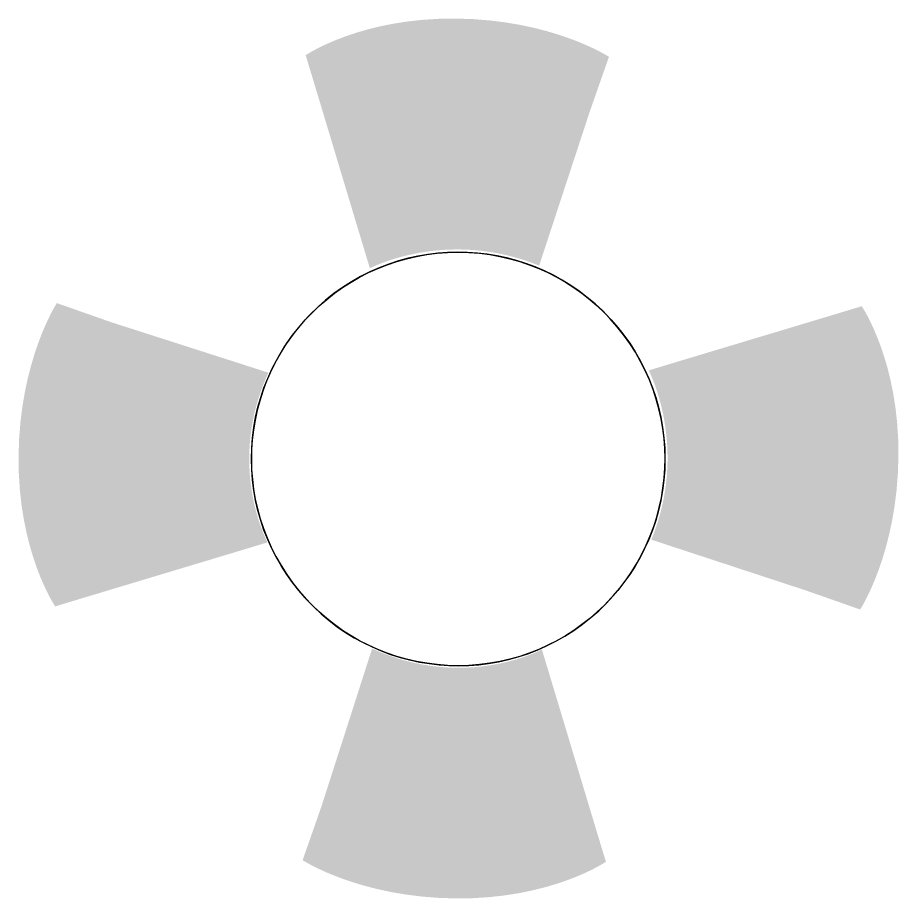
# Model space of a CAD drawing. Extents: x 0 to 160, y 0 to 268.
# Drawn here: x -0.2 to 159.6, y -0.2 to 159.6 of the extents above; entities that cross this region are included whole.
import ezdxf

# ---------------------------------------------------------------- set-up
doc = ezdxf.new("R2010")
doc.units = 0
doc.layers.add('LIVELLO_1', color=160, linetype='Continuous')

# ---------------------------------------------------------------- blocks, each defined once
blk = doc.blocks.new('AI9-BLK1')
at = {"layer": 'LIVELLO_1'}
h = blk.add_hatch(color=2, dxfattribs=at)
h.dxf.hatch_style = 2
edge = h.paths.add_edge_path()
edge.add_spline(control_points=[(23.8, 8.6), (23.8, 8.6), (14.61, -19.37), (14.61, -19.37), (-2.16, -12.5), (-16.05, -19.85), (-16.05, -19.85), (-16.08, -19.86), (-27.65, 18.75), (-27.69, 18.75), (-27.69, 18.75), (-17.76, 25.56), (-0.46, 25.39), (16.92, 25.23), (27.26, 18.46), (27.26, 18.46)], knot_values=[0, 0, 0, 0, 1, 1, 1, 2, 2, 2, 3, 3, 3, 4, 4, 4, 5, 5, 5, 5], degree=3, periodic=0)
h = blk.add_hatch(color=2, dxfattribs=at)
h.dxf.hatch_style = 2
edge = h.paths.add_edge_path()
edge.add_spline(control_points=[(-62.91, -29.62), (-62.91, -29.62), (-34.44, -38.76), (-34.44, -38.76), (-42.17, -55.57), (-34.6, -69.5), (-34.6, -69.5), (-34.6, -69.54), (-73.06, -81.07), (-73.06, -81.11), (-73.06, -81.11), (-79.87, -71.18), (-79.7, -53.88), (-79.54, -36.5), (-72.77, -26.16), (-72.77, -26.16)], knot_values=[0, 0, 0, 0, 1, 1, 1, 2, 2, 2, 3, 3, 3, 4, 4, 4, 5, 5, 5, 5], degree=3, periodic=0)
h = blk.add_hatch(color=2, dxfattribs=at)
h.dxf.hatch_style = 2
edge = h.paths.add_edge_path()
edge.add_spline(control_points=[(62.91, -78.21), (62.91, -78.21), (34.94, -69.02), (34.94, -69.02), (41.81, -52.24), (34.46, -38.36), (34.46, -38.36), (34.45, -38.32), (73.06, -26.75), (73.05, -26.72), (73.05, -26.72), (79.87, -36.65), (79.7, -53.94), (79.54, -71.33), (72.77, -81.67), (72.77, -81.67)], knot_values=[0, 0, 0, 0, 1, 1, 1, 2, 2, 2, 3, 3, 3, 4, 4, 4, 5, 5, 5, 5], degree=3, periodic=0)
h = blk.add_hatch(color=2, dxfattribs=at)
h.dxf.hatch_style = 2
edge = h.paths.add_edge_path()
edge.add_spline(control_points=[(-24.79, -117.22), (-24.79, -117.22), (-15.65, -88.75), (-15.65, -88.75), (1.17, -96.48), (15.1, -88.91), (15.1, -88.91), (15.13, -88.91), (26.67, -127.37), (26.71, -127.37), (26.71, -127.37), (16.78, -134.18), (-0.52, -134.01), (-17.9, -133.85), (-28.24, -127.08), (-28.24, -127.08)], knot_values=[0, 0, 0, 0, 1, 1, 1, 2, 2, 2, 3, 3, 3, 4, 4, 4, 5, 5, 5, 5], degree=3, periodic=0)
at = {"layer": 'LIVELLO_1', "color": 7}
blk.add_circle((-0.05, -54.39), 37.46, dxfattribs=at)
blk.add_open_spline([(-30.01, -76.88), (-42.44, -60.34), (-39.11, -36.86), (-22.56, -24.43), (-6.02, -12.01), (17.47, -15.35), (29.9, -31.89), (42.33, -48.44), (39, -71.92), (22.46, -84.34), (5.91, -96.77), (-17.57, -93.43), (-30.01, -76.88)], degree=3, knots=[0, 0, 0, 0, 1, 1, 1, 2, 2, 2, 3, 3, 3, 4, 4, 4, 4], dxfattribs=at)

msp = doc.modelspace()

# ---------------------------------------------------------------- block references
at = {"layer": 'LIVELLO_1', "color": 7}
msp.add_blockref('AI9-BLK1', (79.707107, 134.017143), dxfattribs=at)

doc.saveas('drawing.dxf')
